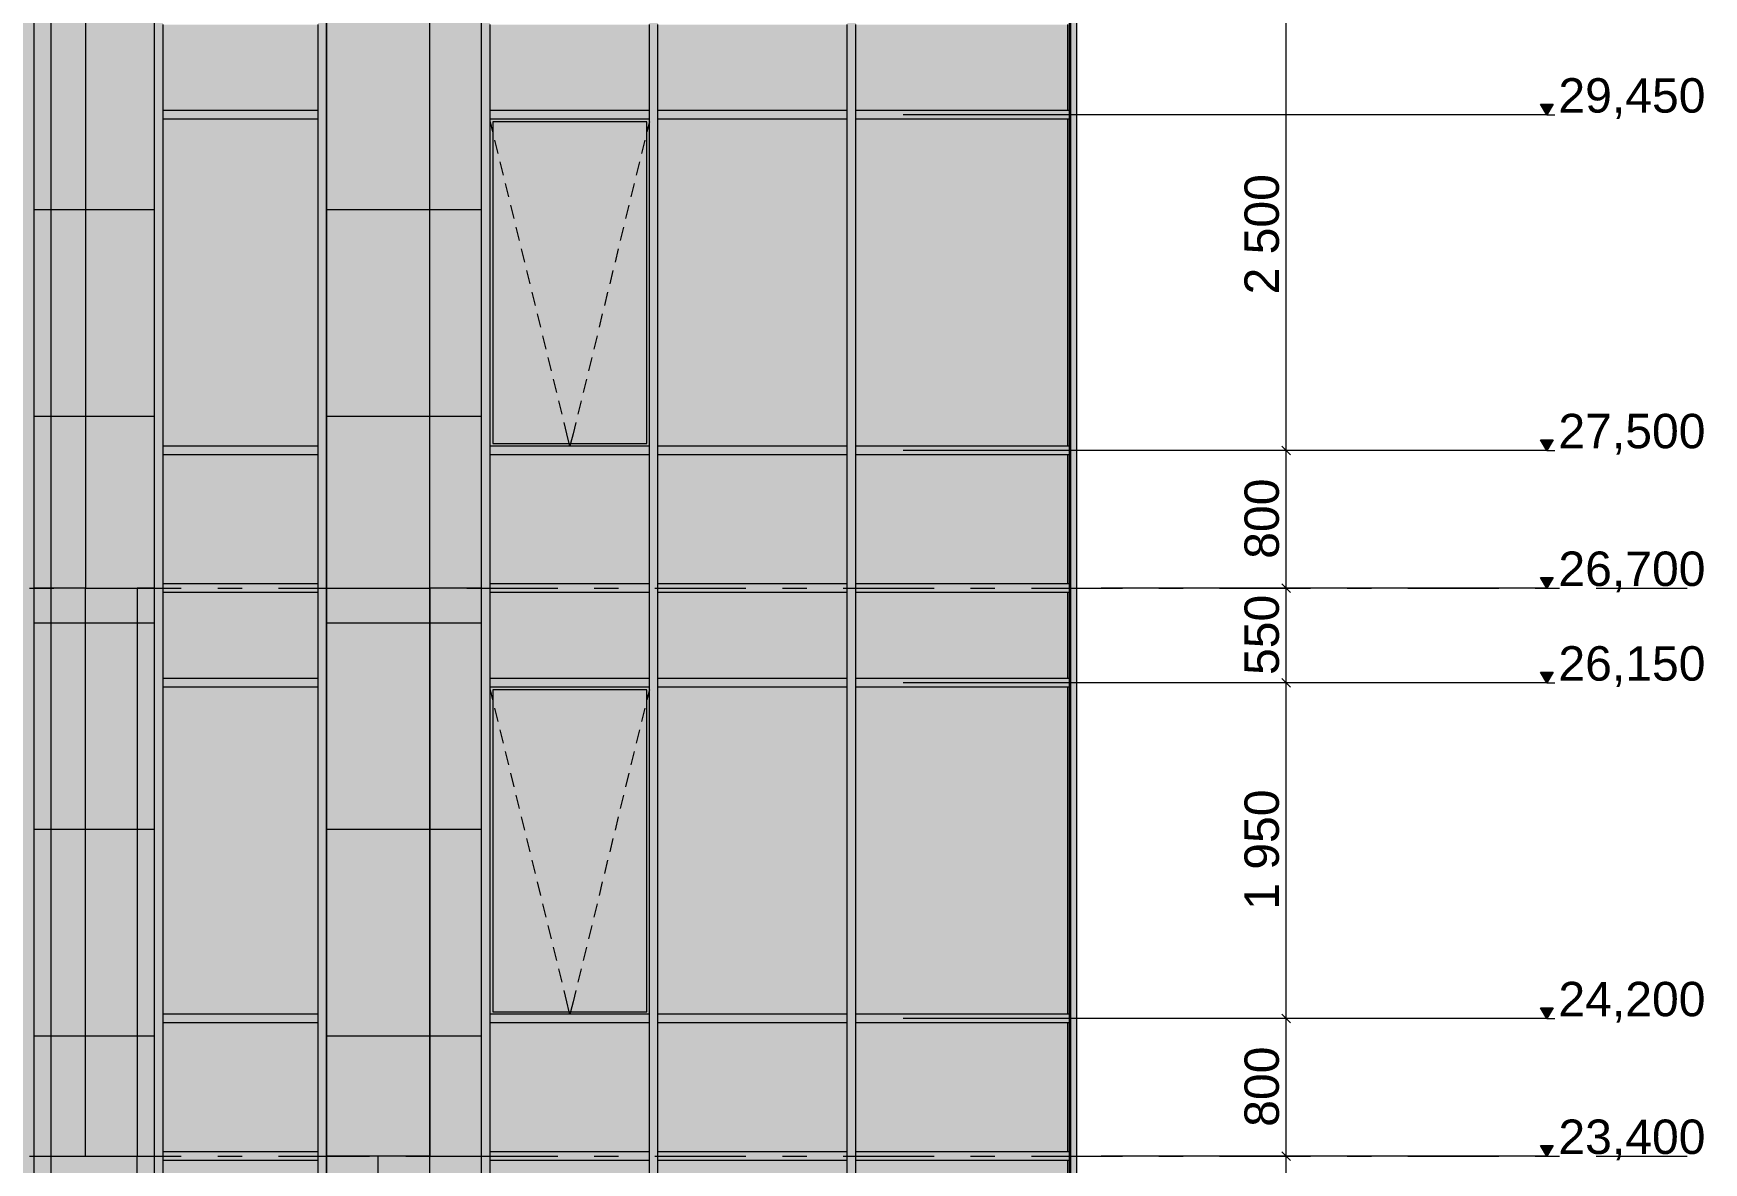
# Model space of a CAD drawing. Header units: millimetres. Extents: x 1499747 to 4230374, y -28481 to 441852.
# Drawn here: x 4151459 to 4161163, y 387192 to 393752 of the extents above; entities that cross this region are included whole.
import ezdxf

# ---------------------------------------------------------------- set-up
doc = ezdxf.new("R2010")
doc.units = ezdxf.units.MM
doc.header["$MEASUREMENT"] = 0
doc.layers.add('Чертеж и Рисунок', color=7, linetype='Continuous')
doc.styles.add('РЎР“Р•РќР•Р\xa0Р\x98Р\xa0_РЎРўР\x98Р›Р¬_2', font='')
doc.styles.get('РЎР“Р•РќР•Р\xa0Р\x98Р\xa0_РЎРўР\x98Р›Р¬_2').set_extended_font_data('GOST Common', italic=True)

msp = doc.modelspace()

# ---------------------------------------------------------------- hatches: boundary and pattern name
at = {"layer": 'Чертеж и Рисунок', "linetype": 'Continuous', "lineweight": 0, "true_color": 0xffffff}
for points in [[(4150962.66994, 399933.01142), (4150962.66994, 373528.37108), (4151462.6707, 373528.37108), (4151462.6707, 399933.01142)], [(4151762.67116, 393828.40209), (4151762.67116, 390528.39705), (4152162.87177, 390528.39705), (4152162.87177, 393828.40209)], [(4153162.8733, 393828.40209), (4153162.8733, 390528.39705), (4153762.87422, 390528.39705), (4153762.87422, 393828.40209)], [(4151762.67116, 390528.39705), (4151462.6707, 390528.39705), (4151462.6707, 387228.39201), (4151762.67116, 387228.39201)], [(4151762.67116, 390528.39705), (4151762.67116, 387228.39201), (4152062.67162, 387228.39201), (4152062.67162, 390528.39705)], [(4153762.87422, 390528.39705), (4153762.87422, 387228.39201), (4154062.87467, 387228.39201), (4154062.87467, 390528.39705)], [(4151462.6707, 387228.39201), (4151462.6707, 383928.38697), (4152062.67162, 383928.38697), (4152062.67162, 387228.39201)], [(4153162.8733, 387228.39201), (4153162.8733, 383928.38697), (4153462.87376, 383928.38697), (4153462.87376, 387228.39201)]]:
    msp.add_hatch(color=7, dxfattribs=at).paths.add_polyline_path(points)
at = {"layer": 'Чертеж и Рисунок', "linetype": 'Continuous', "lineweight": 0, "true_color": 0x868d8e}
for points in [[(4151462.6707, 393828.40209), (4151462.6707, 390528.39705), (4151762.67116, 390528.39705), (4151762.67116, 393828.40209)], [(4153762.87422, 393828.40209), (4153762.87422, 390528.39705), (4154062.87467, 390528.39705), (4154062.87467, 393828.40209)], [(4152062.67162, 390528.39705), (4152062.67162, 387228.39201), (4152162.87177, 387228.39201), (4152162.87177, 390528.39705)], [(4153762.87422, 390528.39705), (4153162.8733, 390528.39705), (4153162.8733, 387228.39201), (4153762.87422, 387228.39201)], [(4152062.67162, 387228.39201), (4152062.67162, 383928.38697), (4152162.87177, 383928.38697), (4152162.87177, 387228.39201)], [(4153462.87376, 387228.39201), (4153462.87376, 383928.38697), (4154062.87467, 383928.38697), (4154062.87467, 387228.39201)]]:
    msp.add_hatch(color=252, dxfattribs=at).paths.add_polyline_path(points)
at = {"layer": 'Чертеж и Рисунок', "linetype": 'Continuous', "lineweight": 0, "true_color": 0x2e2e2e}
for points in [[(4152162.87177, 393278.40125), (4152212.87185, 393278.40125), (4152212.87185, 393828.40209), (4152162.87177, 393828.40209)], [(4153162.8733, 393278.40125), (4153162.8733, 393828.40209), (4153112.87322, 393828.40209), (4153112.87322, 393278.40125)], [(4154112.87475, 393278.40125), (4154112.87475, 393828.40209), (4154062.87467, 393828.40209), (4154062.87467, 393278.40125)], [(4155037.87616, 393828.40209), (4155037.87616, 393278.40125), (4155087.87624, 393278.40125), (4155087.87624, 393828.40209)], [(4156237.778, 393278.40125), (4156237.778, 393828.40209), (4156187.77792, 393828.40209), (4156187.77792, 393278.40125)], [(4157467.37988, 393303.40129), (4157477.37989, 393303.40129), (4157477.37989, 393278.40125), (4157479.17989, 393278.40125), (4157479.17989, 393828.40209), (4157477.37989, 393828.40209), (4157477.37989, 393803.40205), (4157467.37988, 393803.40205)], [(4157479.17989, 393278.40125), (4157486.27991, 393278.40125), (4157486.27991, 393828.40209), (4157479.17989, 393828.40209)], [(4157486.27991, 393278.40125), (4157521.67996, 393278.40125), (4157521.67996, 393828.40209), (4157486.27991, 393828.40209)], [(4152162.87177, 392428.39995), (4152212.87185, 392428.39995), (4152212.87185, 393278.40125), (4152162.87177, 393278.40125)], [(4152212.87185, 393303.40129), (4152212.87185, 393253.40121), (4153112.87322, 393253.40121), (4153112.87322, 393303.40129)], [(4153162.8733, 392428.39995), (4153162.8733, 393278.40125), (4153112.87322, 393278.40125), (4153112.87322, 392428.39995)], [(4154112.87475, 391328.39827), (4154112.87475, 393278.40125), (4154062.87467, 393278.40125), (4154062.87467, 391328.39827)], [(4155037.87616, 393253.40121), (4155037.87616, 393303.40129), (4154112.87475, 393303.40129), (4154112.87475, 393253.40121)], [(4154127.87477, 393238.40119), (4154112.87475, 393253.40121), (4154112.87475, 391353.39831), (4154127.87477, 391368.39833)], [(4154112.87475, 393253.40121), (4154127.87477, 393238.40119), (4155022.87614, 393238.40119), (4155037.87616, 393253.40121)], [(4155022.87614, 391368.39833), (4155037.87616, 391353.39831), (4155037.87616, 393253.40121), (4155022.87614, 393238.40119)], [(4155037.87616, 393278.40125), (4155037.87616, 391328.39827), (4155087.87624, 391328.39827), (4155087.87624, 393278.40125)], [(4155571.77698, 393303.40129), (4155087.87624, 393303.40129), (4155087.87624, 393253.40121), (4155571.77698, 393253.40121)], [(4156187.77792, 393253.40121), (4156187.77792, 393303.40129), (4155571.77698, 393303.40129), (4155571.77698, 393253.40121)], [(4156237.778, 391328.39827), (4156237.778, 393278.40125), (4156187.77792, 393278.40125), (4156187.77792, 391328.39827)], [(4157477.37989, 393253.40121), (4157477.37989, 393303.40129), (4156237.778, 393303.40129), (4156237.778, 393253.40121)], [(4157477.37989, 393253.40121), (4157467.37988, 393253.40121), (4157467.37988, 391353.39831), (4157477.37989, 391353.39831), (4157477.37989, 391328.39827), (4157479.17989, 391328.39827), (4157479.17989, 393278.40125), (4157477.37989, 393278.40125)], [(4157479.17989, 391328.39827), (4157486.27991, 391328.39827), (4157486.27991, 393278.40125), (4157479.17989, 393278.40125)], [(4157486.27991, 391328.39827), (4157521.67996, 391328.39827), (4157521.67996, 393278.40125), (4157486.27991, 393278.40125)], [(4152162.87177, 391328.39827), (4152212.87185, 391328.39827), (4152212.87185, 392428.39995), (4152162.87177, 392428.39995)], [(4153162.8733, 391328.39827), (4153162.8733, 392428.39995), (4153112.87322, 392428.39995), (4153112.87322, 391328.39827)], [(4154112.87475, 391353.39831), (4155037.87616, 391353.39831), (4155022.87614, 391368.39833), (4154127.87477, 391368.39833)], [(4152162.87177, 390528.39705), (4152212.87185, 390528.39705), (4152212.87185, 391328.39827), (4152162.87177, 391328.39827)], [(4152212.87185, 391353.39831), (4152212.87185, 391303.39824), (4153112.87322, 391303.39824), (4153112.87322, 391353.39831)], [(4153162.8733, 390528.39705), (4153162.8733, 391328.39827), (4153112.87322, 391328.39827), (4153112.87322, 390528.39705)], [(4154112.87475, 390528.39705), (4154112.87475, 391328.39827), (4154062.87467, 391328.39827), (4154062.87467, 390528.39705)], [(4155037.87616, 391303.39824), (4155037.87616, 391353.39831), (4154112.87475, 391353.39831), (4154112.87475, 391303.39824)], [(4155037.87616, 391328.39827), (4155037.87616, 390528.39705), (4155087.87624, 390528.39705), (4155087.87624, 391328.39827)], [(4155571.77698, 391353.39831), (4155087.87624, 391353.39831), (4155087.87624, 391303.39824), (4155571.77698, 391303.39824)], [(4156187.77792, 391303.39824), (4156187.77792, 391353.39831), (4155571.77698, 391353.39831), (4155571.77698, 391303.39824)], [(4156237.778, 390528.39705), (4156237.778, 391328.39827), (4156187.77792, 391328.39827), (4156187.77792, 390528.39705)], [(4157477.37989, 391303.39824), (4157477.37989, 391353.39831), (4156237.778, 391353.39831), (4156237.778, 391303.39824)], [(4157477.37989, 391303.39824), (4157467.37988, 391303.39824), (4157467.37988, 390553.39709), (4157477.37989, 390553.39709), (4157477.37989, 390528.39705), (4157479.17989, 390528.39705), (4157479.17989, 391328.39827), (4157477.37989, 391328.39827)], [(4157479.17989, 390528.39705), (4157486.27991, 390528.39705), (4157486.27991, 391328.39827), (4157479.17989, 391328.39827)], [(4157486.27991, 390528.39705), (4157521.67996, 390528.39705), (4157521.67996, 391328.39827), (4157486.27991, 391328.39827)], [(4152162.87177, 390128.39644), (4152212.87185, 390128.39644), (4152212.87185, 390528.39705), (4152162.87177, 390528.39705)], [(4152212.87185, 390553.39709), (4152212.87185, 390503.39701), (4153112.87322, 390503.39701), (4153112.87322, 390553.39709)], [(4153162.8733, 390128.39644), (4153162.8733, 390528.39705), (4153112.87322, 390528.39705), (4153112.87322, 390128.39644)], [(4154112.87475, 389978.39621), (4154112.87475, 390528.39705), (4154062.87467, 390528.39705), (4154062.87467, 389978.39621)], [(4155037.87616, 390503.39701), (4155037.87616, 390553.39709), (4154112.87475, 390553.39709), (4154112.87475, 390503.39701)], [(4155037.87616, 389978.39621), (4155087.87624, 389978.39621), (4155087.87624, 390528.39705), (4155037.87616, 390528.39705)], [(4155571.77698, 390553.39709), (4155087.87624, 390553.39709), (4155087.87624, 390503.39701), (4155571.77698, 390503.39701)], [(4156187.77792, 390503.39701), (4156187.77792, 390553.39709), (4155571.77698, 390553.39709), (4155571.77698, 390503.39701)], [(4156237.778, 389978.39621), (4156237.778, 390528.39705), (4156187.77792, 390528.39705), (4156187.77792, 389978.39621)], [(4157477.37989, 390503.39701), (4157477.37989, 390553.39709), (4156237.778, 390553.39709), (4156237.778, 390503.39701)], [(4157467.37988, 390003.39625), (4157477.37989, 390003.39625), (4157477.37989, 389978.39621), (4157479.17989, 389978.39621), (4157479.17989, 390528.39705), (4157477.37989, 390528.39705), (4157477.37989, 390503.39701), (4157467.37988, 390503.39701)], [(4157479.17989, 389978.39621), (4157486.27991, 389978.39621), (4157486.27991, 390528.39705), (4157479.17989, 390528.39705)], [(4157486.27991, 389978.39621), (4157521.67996, 389978.39621), (4157521.67996, 390528.39705), (4157486.27991, 390528.39705)], [(4152162.87177, 389978.39621), (4152212.87185, 389978.39621), (4152212.87185, 390128.39644), (4152162.87177, 390128.39644)], [(4153162.8733, 389978.39621), (4153162.8733, 390128.39644), (4153112.87322, 390128.39644), (4153112.87322, 389978.39621)], [(4152162.87177, 388028.39323), (4152212.87185, 388028.39323), (4152212.87185, 389978.39621), (4152162.87177, 389978.39621)], [(4152212.87185, 390003.39625), (4152212.87185, 389953.39617), (4153112.87322, 389953.39617), (4153112.87322, 390003.39625)], [(4153162.8733, 388028.39323), (4153162.8733, 389978.39621), (4153112.87322, 389978.39621), (4153112.87322, 388028.39323)], [(4154112.87475, 388028.39323), (4154112.87475, 389978.39621), (4154062.87467, 389978.39621), (4154062.87467, 388028.39323)], [(4155037.87616, 389953.39617), (4155037.87616, 390003.39625), (4154112.87475, 390003.39625), (4154112.87475, 389953.39617)], [(4154127.87477, 389938.39615), (4154112.87475, 389953.39617), (4154112.87475, 388053.39327), (4154127.87477, 388068.39329)], [(4154112.87475, 389953.39617), (4154127.87477, 389938.39615), (4155022.87614, 389938.39615), (4155037.87616, 389953.39617)], [(4155022.87614, 388068.39329), (4155037.87616, 388053.39327), (4155037.87616, 389953.39617), (4155022.87614, 389938.39615)], [(4155037.87616, 388028.39323), (4155087.87624, 388028.39323), (4155087.87624, 389978.39621), (4155037.87616, 389978.39621)], [(4155571.77698, 390003.39625), (4155087.87624, 390003.39625), (4155087.87624, 389953.39617), (4155571.77698, 389953.39617)], [(4156187.77792, 389953.39617), (4156187.77792, 390003.39625), (4155571.77698, 390003.39625), (4155571.77698, 389953.39617)], [(4156237.778, 388028.39323), (4156237.778, 389978.39621), (4156187.77792, 389978.39621), (4156187.77792, 388028.39323)], [(4157477.37989, 389953.39617), (4157477.37989, 390003.39625), (4156237.778, 390003.39625), (4156237.778, 389953.39617)], [(4157477.37989, 389953.39617), (4157467.37988, 389953.39617), (4157467.37988, 388053.39327), (4157477.37989, 388053.39327), (4157477.37989, 388028.39323), (4157479.17989, 388028.39323), (4157479.17989, 389978.39621), (4157477.37989, 389978.39621)], [(4157479.17989, 388028.39323), (4157486.27991, 388028.39323), (4157486.27991, 389978.39621), (4157479.17989, 389978.39621)], [(4157486.27991, 388028.39323), (4157521.67996, 388028.39323), (4157521.67996, 389978.39621), (4157486.27991, 389978.39621)], [(4152162.87177, 387828.39293), (4152212.87185, 387828.39293), (4152212.87185, 388028.39323), (4152162.87177, 388028.39323)], [(4152212.87185, 388053.39327), (4152212.87185, 388003.39319), (4153112.87322, 388003.39319), (4153112.87322, 388053.39327)], [(4153162.8733, 387828.39293), (4153162.8733, 388028.39323), (4153112.87322, 388028.39323), (4153112.87322, 387828.39293)], [(4154112.87475, 387228.39201), (4154112.87475, 388028.39323), (4154062.87467, 388028.39323), (4154062.87467, 387228.39201)], [(4154112.87475, 388053.39327), (4155037.87616, 388053.39327), (4155022.87614, 388068.39329), (4154127.87477, 388068.39329)], [(4155037.87616, 388003.39319), (4155037.87616, 388053.39327), (4154112.87475, 388053.39327), (4154112.87475, 388003.39319)], [(4155037.87616, 387228.39201), (4155087.87624, 387228.39201), (4155087.87624, 388028.39323), (4155037.87616, 388028.39323)], [(4155571.77698, 388053.39327), (4155087.87624, 388053.39327), (4155087.87624, 388003.39319), (4155571.77698, 388003.39319)], [(4156187.77792, 388003.39319), (4156187.77792, 388053.39327), (4155571.77698, 388053.39327), (4155571.77698, 388003.39319)], [(4156237.778, 387228.39201), (4156237.778, 388028.39323), (4156187.77792, 388028.39323), (4156187.77792, 387228.39201)], [(4157477.37989, 388003.39319), (4157477.37989, 388053.39327), (4156237.778, 388053.39327), (4156237.778, 388003.39319)], [(4157477.37989, 388003.39319), (4157467.37988, 388003.39319), (4157467.37988, 387253.39205), (4157477.37989, 387253.39205), (4157477.37989, 387228.39201), (4157479.17989, 387228.39201), (4157479.17989, 388028.39323), (4157477.37989, 388028.39323)], [(4157479.17989, 387228.39201), (4157486.27991, 387228.39201), (4157486.27991, 388028.39323), (4157479.17989, 388028.39323)], [(4157486.27991, 387228.39201), (4157521.67996, 387228.39201), (4157521.67996, 388028.39323), (4157486.27991, 388028.39323)], [(4152162.87177, 387228.39201), (4152212.87185, 387228.39201), (4152212.87185, 387828.39293), (4152162.87177, 387828.39293)], [(4153162.8733, 387228.39201), (4153162.8733, 387828.39293), (4153112.87322, 387828.39293), (4153112.87322, 387228.39201)], [(4152162.87177, 386678.39117), (4152212.87185, 386678.39117), (4152212.87185, 387228.39201), (4152162.87177, 387228.39201)], [(4152212.87185, 387253.39205), (4152212.87185, 387203.39197), (4153112.87322, 387203.39197), (4153112.87322, 387253.39205)], [(4153162.8733, 386678.39117), (4153162.8733, 387228.39201), (4153112.87322, 387228.39201), (4153112.87322, 386678.39117)], [(4154112.87475, 386678.39117), (4154112.87475, 387228.39201), (4154062.87467, 387228.39201), (4154062.87467, 386678.39117)], [(4155037.87616, 387203.39197), (4155037.87616, 387253.39205), (4154112.87475, 387253.39205), (4154112.87475, 387203.39197)], [(4155037.87616, 387228.39201), (4155037.87616, 386678.39117), (4155087.87624, 386678.39117), (4155087.87624, 387228.39201)], [(4155571.77698, 387253.39205), (4155087.87624, 387253.39205), (4155087.87624, 387203.39197), (4155571.77698, 387203.39197)], [(4156187.77792, 387203.39197), (4156187.77792, 387253.39205), (4155571.77698, 387253.39205), (4155571.77698, 387203.39197)], [(4156237.778, 386678.39117), (4156237.778, 387228.39201), (4156187.77792, 387228.39201), (4156187.77792, 386678.39117)], [(4157477.37989, 387203.39197), (4157477.37989, 387253.39205), (4156237.778, 387253.39205), (4156237.778, 387203.39197)], [(4157467.37988, 386703.39121), (4157477.37989, 386703.39121), (4157477.37989, 386678.39117), (4157479.17989, 386678.39117), (4157479.17989, 387228.39201), (4157477.37989, 387228.39201), (4157477.37989, 387203.39197), (4157467.37988, 387203.39197)], [(4157479.17989, 386678.39117), (4157486.27991, 386678.39117), (4157486.27991, 387228.39201), (4157479.17989, 387228.39201)], [(4157486.27991, 386678.39117), (4157521.67996, 386678.39117), (4157521.67996, 387228.39201), (4157486.27991, 387228.39201)]]:
    msp.add_hatch(color=250, dxfattribs=at).paths.add_polyline_path(points)
at = {"layer": 'Чертеж и Рисунок', "linetype": 'Continuous', "lineweight": 0, "true_color": 0x84adf9}
for points in [[(4153112.87322, 393803.40205), (4152212.87185, 393803.40205), (4152212.87185, 393303.40129), (4153112.87322, 393303.40129)], [(4155037.87616, 393803.40205), (4154112.87475, 393803.40205), (4154112.87475, 393303.40129), (4155037.87616, 393303.40129)], [(4155087.87624, 393303.40129), (4156187.77792, 393303.40129), (4156187.77792, 393803.40205), (4155087.87624, 393803.40205)], [(4156237.778, 393303.40129), (4157467.37988, 393303.40129), (4157467.37988, 393803.40205), (4156237.778, 393803.40205)], [(4153112.87322, 393253.40121), (4152212.87185, 393253.40121), (4152212.87185, 391353.39831), (4153112.87322, 391353.39831), (4153112.87322, 392428.39995)], [(4155022.87614, 391368.39833), (4155022.87614, 393238.40119), (4154127.87477, 393238.40119), (4154127.87477, 391368.39833)], [(4155087.87624, 391353.39831), (4156187.77792, 391353.39831), (4156187.77792, 393253.40121), (4155087.87624, 393253.40121)], [(4156237.778, 391353.39831), (4157467.37988, 391353.39831), (4157467.37988, 393253.40121), (4156237.778, 393253.40121)], [(4152212.87185, 391303.39824), (4152212.87185, 390553.39709), (4153112.87322, 390553.39709), (4153112.87322, 391303.39824)], [(4154112.87475, 391303.39824), (4154112.87475, 390553.39709), (4155037.87616, 390553.39709), (4155037.87616, 391303.39824)], [(4155087.87624, 390553.39709), (4156187.77792, 390553.39709), (4156187.77792, 391303.39824), (4155087.87624, 391303.39824)], [(4156237.778, 390553.39709), (4157467.37988, 390553.39709), (4157467.37988, 391303.39824), (4156237.778, 391303.39824)], [(4153112.87322, 390503.39701), (4152212.87185, 390503.39701), (4152212.87185, 390003.39625), (4153112.87322, 390003.39625), (4153112.87322, 390128.39644)], [(4154112.87475, 390503.39701), (4154112.87475, 390003.39625), (4155037.87616, 390003.39625), (4155037.87616, 390503.39701)], [(4155087.87624, 390003.39625), (4156187.77792, 390003.39625), (4156187.77792, 390503.39701), (4155087.87624, 390503.39701)], [(4156237.778, 390003.39625), (4157467.37988, 390003.39625), (4157467.37988, 390503.39701), (4156237.778, 390503.39701)], [(4152212.87185, 389953.39617), (4152212.87185, 388053.39327), (4153112.87322, 388053.39327), (4153112.87322, 389953.39617)], [(4155022.87614, 388068.39329), (4155022.87614, 389938.39615), (4154127.87477, 389938.39615), (4154127.87477, 388068.39329)], [(4155087.87624, 388053.39327), (4156187.77792, 388053.39327), (4156187.77792, 389953.39617), (4155087.87624, 389953.39617)], [(4156237.778, 388053.39327), (4157467.37988, 388053.39327), (4157467.37988, 389953.39617), (4156237.778, 389953.39617)], [(4152212.87185, 387253.39205), (4153112.87322, 387253.39205), (4153112.87322, 387828.39293), (4153112.87322, 388003.39319), (4152212.87185, 388003.39319)], [(4154112.87475, 388003.39319), (4154112.87475, 387253.39205), (4155037.87616, 387253.39205), (4155037.87616, 388003.39319)], [(4155087.87624, 387253.39205), (4156187.77792, 387253.39205), (4156187.77792, 388003.39319), (4155087.87624, 388003.39319)], [(4156237.778, 387253.39205), (4157467.37988, 387253.39205), (4157467.37988, 388003.39319), (4156237.778, 388003.39319)], [(4152212.87185, 387203.39197), (4152212.87185, 386703.39121), (4153112.87322, 386703.39121), (4153112.87322, 387203.39197)], [(4154112.87475, 387203.39197), (4154112.87475, 386703.39121), (4155037.87616, 386703.39121), (4155037.87616, 387203.39197)], [(4155087.87624, 386703.39121), (4156187.77792, 386703.39121), (4156187.77792, 387203.39197), (4155087.87624, 387203.39197)], [(4156237.778, 386703.39121), (4157467.37988, 386703.39121), (4157467.37988, 387203.39197), (4156237.778, 387203.39197)]]:
    msp.add_hatch(color=161, dxfattribs=at).paths.add_polyline_path(points)
at = {"layer": 'Чертеж и Рисунок', "linetype": 'Continuous', "lineweight": 0, "true_color": 0x000000}
for points in [[(4160252.08413, 393278.40125), (4160288.28419, 393340.90135), (4160215.78408, 393340.90135)], [(4160252.08413, 391328.39827), (4160288.28419, 391390.89837), (4160215.78408, 391390.89837)], [(4160252.08413, 390528.39705), (4160288.28419, 390590.89715), (4160215.78408, 390590.89715)], [(4160252.08413, 389978.39621), (4160288.28419, 390040.89631), (4160215.78408, 390040.89631)], [(4160252.08413, 388028.39323), (4160288.28419, 388090.89333), (4160215.78408, 388090.89333)], [(4160252.08413, 387228.39201), (4160288.28419, 387290.8921), (4160215.78408, 387290.8921)]]:
    msp.add_hatch(color=18, dxfattribs=at).paths.add_polyline_path(points)

# ---------------------------------------------------------------- linework, layer by layer
at = {"layer": 'Чертеж и Рисунок', "color": 253, "linetype": 'Continuous', "lineweight": 5, "true_color": 0xaaaaaa}
for points in [[(4151562.97086, 373528.37108), (4151562.97086, 404178.45791)], [(4152162.97177, 373528.37108), (4152162.97177, 404178.45791)], [(4153162.9733, 373528.37108), (4153162.9733, 404178.45791)], [(4153762.97422, 373528.37108), (4153762.97422, 404178.45791)], [(4154063.07468, 373528.37108), (4154063.07468, 404178.45791)], [(4151462.6707, 392728.40041), (4152162.97177, 392728.40041)], [(4153162.8733, 392728.40041), (4154062.87467, 392728.40041)], [(4151462.6707, 391528.39858), (4152162.97177, 391528.39858)], [(4153162.8733, 391528.39858), (4154062.87467, 391528.39858)], [(4151462.6707, 390328.39675), (4152162.97177, 390328.39675)], [(4153162.8733, 390328.39675), (4154062.87467, 390328.39675)], [(4151462.6707, 389128.39491), (4152162.97177, 389128.39491)], [(4153162.8733, 389128.39491), (4154062.87467, 389128.39491)], [(4151462.6707, 387928.39308), (4152162.97177, 387928.39308)], [(4153162.8733, 387928.39308), (4154062.87467, 387928.39308)]]:
    msp.add_lwpolyline(points, dxfattribs=at)
at = {"layer": 'Чертеж и Рисунок', "color": 7, "linetype": 'Continuous', "lineweight": 5}
for points in [[(4151462.6707, 373528.37108), (4151462.6707, 399933.01142)], [(4151762.67116, 393828.40209), (4151762.67116, 390528.39705)], [(4152162.87177, 390528.39705), (4152162.87177, 393828.40209)], [(4152212.87185, 393303.40129), (4152212.87185, 393803.40205)], [(4153112.87322, 393303.40129), (4153112.87322, 393803.40205)], [(4153162.8733, 393828.40209), (4153162.8733, 390528.39705)], [(4153762.87422, 390528.39705), (4153762.87422, 393828.40209)], [(4154062.87467, 393278.40125), (4154062.87467, 393828.40209)], [(4154112.87475, 393303.40129), (4154112.87475, 393803.40205)], [(4155037.87616, 393303.40129), (4155037.87616, 393803.40205)], [(4155087.87624, 393303.40129), (4155087.87624, 393803.40205)], [(4156187.77792, 393303.40129), (4156187.77792, 393803.40205)], [(4156237.778, 393303.40129), (4156237.778, 393803.40205)], [(4157467.37988, 393803.40205), (4157467.37988, 393303.40129)], [(4157479.17989, 393278.40125), (4157479.17989, 393828.40209)], [(4157486.27991, 393278.40125), (4157486.27991, 393828.40209)], [(4157521.67996, 393278.40125), (4157521.67996, 393828.40209)], [(4158737.68182, 391328.39827), (4158737.68182, 393828.40209)], [(4160252.08413, 393278.40125), (4160215.78408, 393340.90135)], [(4160215.78408, 393340.90135), (4160288.28419, 393340.90135)], [(4160288.28419, 393340.90135), (4160252.08413, 393278.40125)], [(4152212.87185, 393278.40125), (4152212.87185, 393303.40129)], [(4153112.87322, 393303.40129), (4152212.87185, 393303.40129)], [(4152212.87185, 393253.40121), (4152212.87185, 393278.40125)], [(4153112.87322, 393253.40121), (4152212.87185, 393253.40121)], [(4152212.87185, 392428.39995), (4152212.87185, 393253.40121)], [(4153112.87322, 393278.40125), (4153112.87322, 393303.40129)], [(4153112.87322, 393253.40121), (4153112.87322, 393278.40125)], [(4153112.87322, 392428.39995), (4153112.87322, 393253.40121)], [(4154062.87467, 391328.39827), (4154062.87467, 393278.40125)], [(4154112.87475, 393278.40125), (4154112.87475, 393303.40129)], [(4155037.87616, 393303.40129), (4154112.87475, 393303.40129)], [(4154112.87475, 393253.40121), (4154112.87475, 393278.40125)], [(4155037.87616, 393253.40121), (4154112.87475, 393253.40121)], [(4154112.87475, 391353.39831), (4154112.87475, 393253.40121)], [(4155022.87614, 393238.40119), (4154127.87477, 393238.40119)], [(4154127.87477, 393238.40119), (4154127.87477, 391368.39833)], [(4155022.87614, 391368.39833), (4155022.87614, 393238.40119)], [(4155037.87616, 393278.40125), (4155037.87616, 393303.40129)], [(4155037.87616, 393253.40121), (4155037.87616, 393278.40125)], [(4155037.87616, 391353.39831), (4155037.87616, 393253.40121)], [(4155571.77698, 393303.40129), (4155087.87624, 393303.40129)], [(4155087.87624, 393278.40125), (4155087.87624, 393303.40129)], [(4155087.87624, 393253.40121), (4155087.87624, 393278.40125)], [(4155087.87624, 391353.39831), (4155087.87624, 393253.40121)], [(4155571.77698, 393253.40121), (4155087.87624, 393253.40121)], [(4156187.77792, 393303.40129), (4155571.77698, 393303.40129)], [(4156187.77792, 393253.40121), (4155571.77698, 393253.40121)], [(4156187.77792, 393278.40125), (4156187.77792, 393303.40129)], [(4156187.77792, 393253.40121), (4156187.77792, 393278.40125)], [(4156187.77792, 391353.39831), (4156187.77792, 393253.40121)], [(4157477.37989, 393303.40129), (4156237.778, 393303.40129)], [(4156237.778, 393278.40125), (4156237.778, 393303.40129)], [(4156237.778, 393253.40121), (4156237.778, 393278.40125)], [(4156237.778, 391353.39831), (4156237.778, 393253.40121)], [(4157477.37989, 393253.40121), (4156237.778, 393253.40121)], [(4160252.08413, 393278.40125), (4156512.77842, 393278.40125)], [(4157467.37988, 393253.40121), (4157467.37988, 391353.39831)], [(4157477.37989, 393303.40129), (4157477.37989, 393253.40121)], [(4157477.37989, 393278.40125), (4157479.17989, 393278.40125)], [(4157479.17989, 391328.39827), (4157479.17989, 393278.40125)], [(4157486.27991, 391328.39827), (4157486.27991, 393278.40125)], [(4157521.67996, 391328.39827), (4157521.67996, 393278.40125)], [(4160252.08413, 393278.40125), (4160298.8842, 393278.40125)], [(4152212.87185, 391353.39831), (4152212.87185, 392428.39995)], [(4153112.87322, 391353.39831), (4153112.87322, 392428.39995)], [(4154127.87477, 391368.39833), (4155022.87614, 391368.39833)], [(4160252.08413, 391328.39827), (4160215.78408, 391390.89837)], [(4160215.78408, 391390.89837), (4160288.28419, 391390.89837)], [(4160288.28419, 391390.89837), (4160252.08413, 391328.39827)], [(4152212.87185, 391328.39827), (4152212.87185, 391353.39831)], [(4153112.87322, 391353.39831), (4152212.87185, 391353.39831)], [(4152212.87185, 391303.39824), (4152212.87185, 391328.39827)], [(4152212.87185, 390553.39709), (4152212.87185, 391303.39824)], [(4153112.87322, 391303.39824), (4152212.87185, 391303.39824)], [(4153112.87322, 391328.39827), (4153112.87322, 391353.39831)], [(4153112.87322, 391303.39824), (4153112.87322, 391328.39827)], [(4153112.87322, 390553.39709), (4153112.87322, 391303.39824)], [(4154062.87467, 390528.39705), (4154062.87467, 391328.39827)], [(4155037.87616, 391353.39831), (4154112.87475, 391353.39831)], [(4154112.87475, 391303.39824), (4154112.87475, 391353.39831)], [(4154112.87475, 390553.39709), (4154112.87475, 391303.39824)], [(4155037.87616, 391303.39824), (4154112.87475, 391303.39824)], [(4155037.87616, 391328.39827), (4155037.87616, 391353.39831)], [(4155037.87616, 391303.39824), (4155037.87616, 391328.39827)], [(4155037.87616, 390553.39709), (4155037.87616, 391303.39824)], [(4155571.77698, 391353.39831), (4155087.87624, 391353.39831)], [(4155087.87624, 391328.39827), (4155087.87624, 391353.39831)], [(4155087.87624, 391303.39824), (4155087.87624, 391328.39827)], [(4155087.87624, 390553.39709), (4155087.87624, 391303.39824)], [(4155571.77698, 391303.39824), (4155087.87624, 391303.39824)], [(4156187.77792, 391353.39831), (4155571.77698, 391353.39831)], [(4156187.77792, 391303.39824), (4155571.77698, 391303.39824)], [(4156187.77792, 391328.39827), (4156187.77792, 391353.39831)], [(4156187.77792, 391303.39824), (4156187.77792, 391328.39827)], [(4156187.77792, 390553.39709), (4156187.77792, 391303.39824)], [(4157477.37989, 391353.39831), (4156237.778, 391353.39831)], [(4156237.778, 391328.39827), (4156237.778, 391353.39831)], [(4156237.778, 391303.39824), (4156237.778, 391328.39827)], [(4156237.778, 390553.39709), (4156237.778, 391303.39824)], [(4157477.37989, 391303.39824), (4156237.778, 391303.39824)], [(4160252.08413, 391328.39827), (4156512.77842, 391328.39827)], [(4158784.58189, 391328.39827), (4156512.77842, 391328.39827)], [(4157467.37988, 391303.39824), (4157467.37988, 390553.39709)], [(4157477.37989, 391353.39831), (4157477.37989, 391303.39824)], [(4157477.37989, 391328.39827), (4157479.17989, 391328.39827)], [(4157479.17989, 390528.39705), (4157479.17989, 391328.39827)], [(4157486.27991, 390528.39705), (4157486.27991, 391328.39827)], [(4157521.67996, 390528.39705), (4157521.67996, 391328.39827)], [(4158712.68178, 391353.39831), (4158762.68186, 391303.39824)], [(4158737.68182, 390528.39705), (4158737.68182, 391328.39827)], [(4160252.08413, 391328.39827), (4160298.8842, 391328.39827)], [(4151762.67116, 390528.39705), (4151462.6707, 390528.39705)], [(4151762.67116, 387228.39201), (4151762.67116, 390528.39705)], [(4151762.67116, 390528.39705), (4152062.67162, 390528.39705)], [(4153112.87322, 390553.39709), (4152212.87185, 390553.39709)], [(4152212.87185, 390528.39705), (4152212.87185, 390553.39709)], [(4152212.87185, 390503.39701), (4152212.87185, 390528.39705)], [(4153112.87322, 390503.39701), (4152212.87185, 390503.39701)], [(4152212.87185, 390128.39644), (4152212.87185, 390503.39701)], [(4153112.87322, 390528.39705), (4153112.87322, 390553.39709)], [(4153112.87322, 390503.39701), (4153112.87322, 390528.39705)], [(4153112.87322, 390128.39644), (4153112.87322, 390503.39701)], [(4153162.8733, 390528.39705), (4153762.87422, 390528.39705)], [(4153762.87422, 390528.39705), (4153762.87422, 387228.39201)], [(4154062.87467, 390528.39705), (4153762.87422, 390528.39705)], [(4154062.87467, 389978.39621), (4154062.87467, 390528.39705)], [(4155037.87616, 390553.39709), (4154112.87475, 390553.39709)], [(4154112.87475, 390503.39701), (4154112.87475, 390553.39709)], [(4154112.87475, 390003.39625), (4154112.87475, 390503.39701)], [(4155037.87616, 390503.39701), (4154112.87475, 390503.39701)], [(4155037.87616, 390528.39705), (4155037.87616, 390553.39709)], [(4155037.87616, 390503.39701), (4155037.87616, 390528.39705)], [(4155037.87616, 390003.39625), (4155037.87616, 390503.39701)], [(4155571.77698, 390553.39709), (4155087.87624, 390553.39709)], [(4155087.87624, 390528.39705), (4155087.87624, 390553.39709)], [(4155087.87624, 390503.39701), (4155087.87624, 390528.39705)], [(4155087.87624, 390003.39625), (4155087.87624, 390503.39701)], [(4155571.77698, 390503.39701), (4155087.87624, 390503.39701)], [(4156187.77792, 390553.39709), (4155571.77698, 390553.39709)], [(4156187.77792, 390503.39701), (4155571.77698, 390503.39701)], [(4156187.77792, 390528.39705), (4156187.77792, 390553.39709)], [(4156187.77792, 390503.39701), (4156187.77792, 390528.39705)], [(4156187.77792, 390003.39625), (4156187.77792, 390503.39701)], [(4157477.37989, 390553.39709), (4156237.778, 390553.39709)], [(4156237.778, 390528.39705), (4156237.778, 390553.39709)], [(4156237.778, 390503.39701), (4156237.778, 390528.39705)], [(4156237.778, 390003.39625), (4156237.778, 390503.39701)], [(4157477.37989, 390503.39701), (4156237.778, 390503.39701)], [(4157467.37988, 390503.39701), (4157467.37988, 390003.39625)], [(4157477.37989, 390553.39709), (4157477.37989, 390503.39701)], [(4157477.37989, 390528.39705), (4157479.17989, 390528.39705)], [(4157479.17989, 389978.39621), (4157479.17989, 390528.39705)], [(4157486.27991, 389978.39621), (4157486.27991, 390528.39705)], [(4157521.67996, 389978.39621), (4157521.67996, 390528.39705)], [(4160252.08413, 390528.39705), (4157662.78017, 390528.39705)], [(4158784.58189, 390528.39705), (4157662.78017, 390528.39705)], [(4158712.68178, 390553.39709), (4158762.68186, 390503.39701)], [(4158737.68182, 389978.39621), (4158737.68182, 390528.39705)], [(4160252.08413, 390528.39705), (4160215.78408, 390590.89715)], [(4160215.78408, 390590.89715), (4160288.28419, 390590.89715)], [(4160288.28419, 390590.89715), (4160252.08413, 390528.39705)], [(4160252.08413, 390528.39705), (4160298.8842, 390528.39705)], [(4152212.87185, 390003.39625), (4152212.87185, 390128.39644)], [(4153112.87322, 390003.39625), (4153112.87322, 390128.39644)], [(4160252.08413, 389978.39621), (4160215.78408, 390040.89631)], [(4160215.78408, 390040.89631), (4160288.28419, 390040.89631)], [(4160288.28419, 390040.89631), (4160252.08413, 389978.39621)], [(4152212.87185, 389978.39621), (4152212.87185, 390003.39625)], [(4153112.87322, 390003.39625), (4152212.87185, 390003.39625)], [(4152212.87185, 389953.39617), (4152212.87185, 389978.39621)], [(4152212.87185, 388053.39327), (4152212.87185, 389953.39617)], [(4153112.87322, 389953.39617), (4152212.87185, 389953.39617)], [(4153112.87322, 389978.39621), (4153112.87322, 390003.39625)], [(4153112.87322, 389953.39617), (4153112.87322, 389978.39621)], [(4153112.87322, 388053.39327), (4153112.87322, 389953.39617)], [(4154062.87467, 388028.39323), (4154062.87467, 389978.39621)], [(4155037.87616, 390003.39625), (4154112.87475, 390003.39625)], [(4154112.87475, 389953.39617), (4154112.87475, 390003.39625)], [(4154112.87475, 388053.39327), (4154112.87475, 389953.39617)], [(4155037.87616, 389953.39617), (4154112.87475, 389953.39617)], [(4155022.87614, 389938.39615), (4154127.87477, 389938.39615)], [(4154127.87477, 389938.39615), (4154127.87477, 388068.39329)], [(4155022.87614, 388068.39329), (4155022.87614, 389938.39615)], [(4155037.87616, 389978.39621), (4155037.87616, 390003.39625)], [(4155037.87616, 389953.39617), (4155037.87616, 389978.39621)], [(4155037.87616, 388053.39327), (4155037.87616, 389953.39617)], [(4155571.77698, 390003.39625), (4155087.87624, 390003.39625)], [(4155087.87624, 389978.39621), (4155087.87624, 390003.39625)], [(4155087.87624, 389953.39617), (4155087.87624, 389978.39621)], [(4155087.87624, 388053.39327), (4155087.87624, 389953.39617)], [(4155571.77698, 389953.39617), (4155087.87624, 389953.39617)], [(4156187.77792, 390003.39625), (4155571.77698, 390003.39625)], [(4156187.77792, 389953.39617), (4155571.77698, 389953.39617)], [(4156187.77792, 389978.39621), (4156187.77792, 390003.39625)], [(4156187.77792, 389953.39617), (4156187.77792, 389978.39621)], [(4156187.77792, 388053.39327), (4156187.77792, 389953.39617)], [(4157477.37989, 390003.39625), (4156237.778, 390003.39625)], [(4156237.778, 389978.39621), (4156237.778, 390003.39625)], [(4156237.778, 389953.39617), (4156237.778, 389978.39621)], [(4156237.778, 388053.39327), (4156237.778, 389953.39617)], [(4157477.37989, 389953.39617), (4156237.778, 389953.39617)], [(4160252.08413, 389978.39621), (4156512.77842, 389978.39621)], [(4158784.58189, 389978.39621), (4156512.77842, 389978.39621)], [(4157467.37988, 389953.39617), (4157467.37988, 388053.39327)], [(4157477.37989, 390003.39625), (4157477.37989, 389953.39617)], [(4157477.37989, 389978.39621), (4157479.17989, 389978.39621)], [(4157479.17989, 388028.39323), (4157479.17989, 389978.39621)], [(4157486.27991, 388028.39323), (4157486.27991, 389978.39621)], [(4157521.67996, 388028.39323), (4157521.67996, 389978.39621)], [(4158712.68178, 390003.39625), (4158762.68186, 389953.39617)], [(4158737.68182, 388028.39323), (4158737.68182, 389978.39621)], [(4160252.08413, 389978.39621), (4160298.8842, 389978.39621)], [(4160252.08413, 388028.39323), (4160215.78408, 388090.89333)], [(4160215.78408, 388090.89333), (4160288.28419, 388090.89333)], [(4160288.28419, 388090.89333), (4160252.08413, 388028.39323)], [(4152212.87185, 388028.39323), (4152212.87185, 388053.39327)], [(4153112.87322, 388053.39327), (4152212.87185, 388053.39327)], [(4152212.87185, 388003.39319), (4152212.87185, 388028.39323)], [(4153112.87322, 388003.39319), (4152212.87185, 388003.39319)], [(4152212.87185, 387828.39293), (4152212.87185, 388003.39319)], [(4153112.87322, 388028.39323), (4153112.87322, 388053.39327)], [(4153112.87322, 388003.39319), (4153112.87322, 388028.39323)], [(4153112.87322, 387828.39293), (4153112.87322, 388003.39319)], [(4154062.87467, 387228.39201), (4154062.87467, 388028.39323)], [(4155037.87616, 388053.39327), (4154112.87475, 388053.39327)], [(4154112.87475, 388003.39319), (4154112.87475, 388053.39327)], [(4154112.87475, 387253.39205), (4154112.87475, 388003.39319)], [(4155037.87616, 388003.39319), (4154112.87475, 388003.39319)], [(4154127.87477, 388068.39329), (4155022.87614, 388068.39329)], [(4155037.87616, 388028.39323), (4155037.87616, 388053.39327)], [(4155037.87616, 388003.39319), (4155037.87616, 388028.39323)], [(4155037.87616, 387253.39205), (4155037.87616, 388003.39319)], [(4155571.77698, 388053.39327), (4155087.87624, 388053.39327)], [(4155087.87624, 388028.39323), (4155087.87624, 388053.39327)], [(4155087.87624, 388003.39319), (4155087.87624, 388028.39323)], [(4155571.77698, 388003.39319), (4155087.87624, 388003.39319)], [(4155087.87624, 387253.39205), (4155087.87624, 388003.39319)], [(4156187.77792, 388053.39327), (4155571.77698, 388053.39327)], [(4156187.77792, 388003.39319), (4155571.77698, 388003.39319)], [(4156187.77792, 388028.39323), (4156187.77792, 388053.39327)], [(4156187.77792, 388003.39319), (4156187.77792, 388028.39323)], [(4156187.77792, 387253.39205), (4156187.77792, 388003.39319)], [(4157477.37989, 388053.39327), (4156237.778, 388053.39327)], [(4156237.778, 388028.39323), (4156237.778, 388053.39327)], [(4156237.778, 388003.39319), (4156237.778, 388028.39323)], [(4156237.778, 387253.39205), (4156237.778, 388003.39319)], [(4157477.37989, 388003.39319), (4156237.778, 388003.39319)], [(4160252.08413, 388028.39323), (4156512.77842, 388028.39323)], [(4158784.58189, 388028.39323), (4156512.77842, 388028.39323)], [(4157467.37988, 388003.39319), (4157467.37988, 387253.39205)], [(4157477.37989, 388053.39327), (4157477.37989, 388003.39319)], [(4157477.37989, 388028.39323), (4157479.17989, 388028.39323)], [(4157479.17989, 387228.39201), (4157479.17989, 388028.39323)], [(4157486.27991, 387228.39201), (4157486.27991, 388028.39323)], [(4157521.67996, 387228.39201), (4157521.67996, 388028.39323)], [(4158712.68178, 388053.39327), (4158762.68186, 388003.39319)], [(4158737.68182, 387228.39201), (4158737.68182, 388028.39323)], [(4160252.08413, 388028.39323), (4160298.8842, 388028.39323)], [(4152212.87185, 387253.39205), (4152212.87185, 387828.39293)], [(4153112.87322, 387253.39205), (4153112.87322, 387828.39293)], [(4151462.6707, 387228.39201), (4151762.67116, 387228.39201)], [(4151762.67116, 387228.39201), (4152062.67162, 387228.39201)], [(4152062.67162, 383928.38697), (4152062.67162, 387228.39201)], [(4152212.87185, 387228.39201), (4152212.87185, 387253.39205)], [(4153112.87322, 387253.39205), (4152212.87185, 387253.39205)], [(4152212.87185, 387203.39197), (4152212.87185, 387228.39201)], [(4153112.87322, 387203.39197), (4152212.87185, 387203.39197)], [(4152212.87185, 386703.39121), (4152212.87185, 387203.39197)], [(4153112.87322, 387228.39201), (4153112.87322, 387253.39205)], [(4153112.87322, 387203.39197), (4153112.87322, 387228.39201)], [(4153112.87322, 386703.39121), (4153112.87322, 387203.39197)], [(4153162.8733, 387228.39201), (4153162.8733, 383928.38697)], [(4153462.87376, 387228.39201), (4153162.8733, 387228.39201)], [(4153462.87376, 383928.38697), (4153462.87376, 387228.39201)], [(4153762.87422, 387228.39201), (4154062.87467, 387228.39201)], [(4154062.87467, 386678.39117), (4154062.87467, 387228.39201)], [(4155037.87616, 387253.39205), (4154112.87475, 387253.39205)], [(4154112.87475, 387203.39197), (4154112.87475, 387253.39205)], [(4154112.87475, 386703.39121), (4154112.87475, 387203.39197)], [(4155037.87616, 387203.39197), (4154112.87475, 387203.39197)], [(4155037.87616, 387228.39201), (4155037.87616, 387253.39205)], [(4155037.87616, 387203.39197), (4155037.87616, 387228.39201)], [(4155037.87616, 386703.39121), (4155037.87616, 387203.39197)], [(4155571.77698, 387253.39205), (4155087.87624, 387253.39205)], [(4155087.87624, 387228.39201), (4155087.87624, 387253.39205)], [(4155087.87624, 387203.39197), (4155087.87624, 387228.39201)], [(4155571.77698, 387203.39197), (4155087.87624, 387203.39197)], [(4155087.87624, 386703.39121), (4155087.87624, 387203.39197)], [(4156187.77792, 387253.39205), (4155571.77698, 387253.39205)], [(4156187.77792, 387203.39197), (4155571.77698, 387203.39197)], [(4156187.77792, 387228.39201), (4156187.77792, 387253.39205)], [(4156187.77792, 387203.39197), (4156187.77792, 387228.39201)], [(4156187.77792, 386703.39121), (4156187.77792, 387203.39197)], [(4157477.37989, 387253.39205), (4156237.778, 387253.39205)], [(4156237.778, 387228.39201), (4156237.778, 387253.39205)], [(4156237.778, 387203.39197), (4156237.778, 387228.39201)], [(4156237.778, 386703.39121), (4156237.778, 387203.39197)], [(4157477.37989, 387203.39197), (4156237.778, 387203.39197)], [(4157467.37988, 387203.39197), (4157467.37988, 386703.39121)], [(4157477.37989, 387253.39205), (4157477.37989, 387203.39197)], [(4157477.37989, 387228.39201), (4157479.17989, 387228.39201)], [(4157479.17989, 386678.39117), (4157479.17989, 387228.39201)], [(4157486.27991, 386678.39117), (4157486.27991, 387228.39201)], [(4157521.67996, 386678.39117), (4157521.67996, 387228.39201)], [(4160252.08413, 387228.39201), (4157662.78017, 387228.39201)], [(4158784.58189, 387228.39201), (4157662.78017, 387228.39201)], [(4158712.68178, 387253.39205), (4158762.68186, 387203.39197)], [(4158737.68182, 386678.39117), (4158737.68182, 387228.39201)], [(4160252.08413, 387228.39201), (4160215.78408, 387290.8921)], [(4160215.78408, 387290.8921), (4160288.28419, 387290.8921)], [(4160288.28419, 387290.8921), (4160252.08413, 387228.39201)], [(4160252.08413, 387228.39201), (4160298.8842, 387228.39201)]]:
    msp.add_lwpolyline(points, dxfattribs=at)
at = {"layer": 'Чертеж и Рисунок', "color": 30, "linetype": 'Continuous', "lineweight": 15, "true_color": 0xff6600}
for points in [[(4154112.87475, 393238.00119), (4154126.87477, 393180.7011)], [(4155037.87616, 393238.00119), (4155023.87614, 393180.7011)], [(4154138.77479, 393132.20103), (4154157.77482, 393054.50091)], [(4155011.97612, 393132.20103), (4154992.9761, 393054.50091)], [(4154169.67484, 393005.90084), (4154188.67487, 392928.20072)], [(4154981.07608, 393005.90084), (4154961.97605, 392928.20072)], [(4154200.57489, 392879.60064), (4154219.57491, 392801.90052)], [(4154950.17603, 392879.60064), (4154931.076, 392801.90052)], [(4154231.47493, 392753.40045), (4154250.47496, 392675.60033)], [(4154919.27598, 392753.40045), (4154900.17595, 392675.60033)], [(4154262.37498, 392627.10026), (4154281.37501, 392549.40014)], [(4154888.27594, 392627.10026), (4154869.27591, 392549.40014)], [(4154293.27503, 392500.80006), (4154312.27506, 392423.09995)], [(4154857.37589, 392500.80006), (4154838.37586, 392423.09995)], [(4154324.17507, 392374.49987), (4154343.2751, 392296.79975)], [(4154826.47584, 392374.49987), (4154807.47581, 392296.79975)], [(4154355.07512, 392248.29968), (4154374.17515, 392170.59956)], [(4154795.57579, 392248.29968), (4154776.57577, 392170.59956)], [(4154385.97517, 392121.99949), (4154405.0752, 392044.29937)], [(4154764.67575, 392121.99949), (4154745.67572, 392044.29937)], [(4154416.97522, 391995.69929), (4154435.97524, 391917.99917)], [(4154733.7757, 391995.69929), (4154714.77567, 391917.99917)], [(4154447.87526, 391869.3991), (4154466.87529, 391791.69898)], [(4154702.87565, 391869.3991), (4154683.87562, 391791.69898)], [(4154478.77531, 391743.19891), (4154497.77534, 391665.49879)], [(4154671.97561, 391743.19891), (4154652.97558, 391665.49879)], [(4154509.67536, 391616.89871), (4154528.67539, 391539.1986)], [(4154641.07556, 391616.89871), (4154622.07553, 391539.1986)], [(4154540.5754, 391490.59852), (4154556.37543, 391426.09842)], [(4154610.17551, 391490.59852), (4154594.37549, 391426.09842)], [(4154556.37543, 391426.09842), (4154570.47545, 391368.39833)], [(4154570.47545, 391368.39833), (4154574.17546, 391353.39831)], [(4154580.27547, 391368.39833), (4154576.57546, 391353.39831)], [(4154594.37549, 391426.09842), (4154580.27547, 391368.39833)], [(4154112.87475, 389937.99615), (4154126.87477, 389880.69606)], [(4155037.87616, 389937.99615), (4155023.87614, 389880.69606)], [(4154138.77479, 389832.19599), (4154157.77482, 389754.49587)], [(4155011.97612, 389832.19599), (4154992.9761, 389754.49587)], [(4154169.67484, 389705.89579), (4154188.67487, 389628.19568)], [(4154981.07608, 389705.89579), (4154961.97605, 389628.19568)], [(4154200.57489, 389579.5956), (4154219.57491, 389501.89548)], [(4154950.17603, 389579.5956), (4154931.076, 389501.89548)], [(4154231.47493, 389453.39541), (4154250.47496, 389375.59529)], [(4154919.27598, 389453.39541), (4154900.17595, 389375.59529)], [(4154262.37498, 389327.09522), (4154281.37501, 389249.3951)], [(4154888.27594, 389327.09522), (4154869.27591, 389249.3951)], [(4154293.27503, 389200.79502), (4154312.27506, 389123.0949)], [(4154857.37589, 389200.79502), (4154838.37586, 389123.0949)], [(4154324.17507, 389074.49483), (4154343.2751, 388996.79471)], [(4154826.47584, 389074.49483), (4154807.47581, 388996.79471)], [(4154355.07512, 388948.29464), (4154374.17515, 388870.59452)], [(4154795.57579, 388948.29464), (4154776.57577, 388870.59452)], [(4154385.97517, 388821.99444), (4154405.0752, 388744.29433)], [(4154764.67575, 388821.99444), (4154745.67572, 388744.29433)], [(4154416.97522, 388695.69425), (4154435.97524, 388617.99413)], [(4154733.7757, 388695.69425), (4154714.77567, 388617.99413)], [(4154447.87526, 388569.39406), (4154466.87529, 388491.69394)], [(4154702.87565, 388569.39406), (4154683.87562, 388491.69394)], [(4154478.77531, 388443.19387), (4154497.77534, 388365.49375)], [(4154671.97561, 388443.19387), (4154652.97558, 388365.49375)], [(4154509.67536, 388316.89367), (4154528.67539, 388239.19355)], [(4154641.07556, 388316.89367), (4154622.07553, 388239.19355)], [(4154540.5754, 388190.59348), (4154556.37543, 388126.09338)], [(4154610.17551, 388190.59348), (4154594.37549, 388126.09338)], [(4154556.37543, 388126.09338), (4154570.47545, 388068.39329)], [(4154594.37549, 388126.09338), (4154580.27547, 388068.39329)], [(4154570.47545, 388068.39329), (4154574.17546, 388053.39327)], [(4154580.27547, 388068.39329), (4154576.57546, 388053.39327)]]:
    msp.add_lwpolyline(points, dxfattribs=at)
at = {"layer": 'Чертеж и Рисунок', "color": 1, "linetype": 'Continuous', "lineweight": 0}
for points in [[(4151436.57066, 390528.39705), (4151577.67088, 390528.39705)], [(4151789.3712, 390528.39705), (4152318.57201, 390528.39705)], [(4152530.17233, 390528.39705), (4152671.27255, 390528.39705)], [(4152882.97287, 390528.39705), (4153412.17368, 390528.39705)], [(4153623.774, 390528.39705), (4153764.97422, 390528.39705)], [(4153976.57454, 390528.39705), (4154505.77535, 390528.39705)], [(4154717.47567, 390528.39705), (4154858.57589, 390528.39705)], [(4155070.17621, 390528.39705), (4155599.37702, 390528.39705)], [(4155811.07735, 390528.39705), (4155952.17756, 390528.39705)], [(4156163.77788, 390528.39705), (4156692.97869, 390528.39705)], [(4156904.67902, 390528.39705), (4157045.77923, 390528.39705)], [(4157257.47956, 390528.39705), (4157786.58036, 390528.39705)], [(4157998.28069, 390528.39705), (4158139.3809, 390528.39705)], [(4158351.08123, 390528.39705), (4158880.18203, 390528.39705)], [(4159091.88236, 390528.39705), (4159232.98257, 390528.39705)], [(4159444.6829, 390528.39705), (4159973.78371, 390528.39705)], [(4160185.48403, 390528.39705), (4160326.58424, 390528.39705)], [(4160538.28457, 390528.39705), (4161067.48538, 390528.39705)], [(4151436.57066, 387228.39201), (4151577.67088, 387228.39201)], [(4151789.3712, 387228.39201), (4152318.57201, 387228.39201)], [(4152530.17233, 387228.39201), (4152671.27255, 387228.39201)], [(4152882.97287, 387228.39201), (4153412.17368, 387228.39201)], [(4153623.774, 387228.39201), (4153764.97422, 387228.39201)], [(4153976.57454, 387228.39201), (4154505.77535, 387228.39201)], [(4154717.47567, 387228.39201), (4154858.57589, 387228.39201)], [(4155070.17621, 387228.39201), (4155599.37702, 387228.39201)], [(4155811.07735, 387228.39201), (4155952.17756, 387228.39201)], [(4156163.77788, 387228.39201), (4156692.97869, 387228.39201)], [(4156904.67902, 387228.39201), (4157045.77923, 387228.39201)], [(4157257.47956, 387228.39201), (4157786.58036, 387228.39201)], [(4157998.28069, 387228.39201), (4158139.3809, 387228.39201)], [(4158351.08123, 387228.39201), (4158880.18203, 387228.39201)], [(4159091.88236, 387228.39201), (4159232.98257, 387228.39201)], [(4159444.6829, 387228.39201), (4159973.78371, 387228.39201)], [(4160185.48403, 387228.39201), (4160326.58424, 387228.39201)], [(4160538.28457, 387228.39201), (4161067.48538, 387228.39201)]]:
    msp.add_lwpolyline(points, dxfattribs=at)
at = {"layer": 'Чертеж и Рисунок', "color": 8, "linetype": 'Continuous', "lineweight": 15}
for points in [[(4152062.67162, 390528.39705), (4152062.67162, 387228.39201)], [(4152162.87177, 390528.39705), (4152062.67162, 390528.39705)], [(4152162.87177, 387228.39201), (4152162.87177, 390528.39705)], [(4153162.8733, 390528.39705), (4153162.8733, 387228.39201)], [(4152062.67162, 387228.39201), (4152162.87177, 387228.39201)], [(4152162.87177, 383928.38697), (4152162.87177, 387228.39201)], [(4153762.87422, 387228.39201), (4153462.87376, 387228.39201)]]:
    msp.add_lwpolyline(points, dxfattribs=at)

# ---------------------------------------------------------------- texts
at = {"layer": 'Чертеж и Рисунок', "color": 7, "linetype": 'Continuous', "lineweight": 15, "char_height": 200.0004799, "attachment_point": 7, "style": 'РЎР“Р•РќР•Р\xa0Р\x98Р\xa0_РЎРўР\x98Р›Р¬_2'}
for s, insert in [('\\A1;{\\pql;\\fArial|b0|i0|c204|p0;\\W1.000000;29,450}', (4160319.70827, 393254.53802)), ('\\A1;{\\pql;\\fArial|b0|i0|c204|p0;\\W1.000000;27,500}', (4160319.70827, 391304.54897)), ('\\A1;{\\pql;\\fArial|b0|i0|c204|p0;\\W1.000000;26,700}', (4160319.70827, 390504.55173)), ('\\A1;{\\pql;\\fArial|b0|i0|c204|p0;\\W1.000000;26,150}', (4160319.70827, 389954.54097)), ('\\A1;{\\pql;\\fArial|b0|i0|c204|p0;\\W1.000000;24,200}', (4160319.70827, 388004.55192)), ('\\A1;{\\pql;\\fArial|b0|i0|c204|p0;\\W1.000000;23,400}', (4160319.70827, 387204.52767))]:
    msp.add_mtext(s, dxfattribs=dict(at, insert=insert))
at = {"layer": 'Чертеж и Рисунок', "color": 7, "linetype": 'Continuous', "lineweight": 15, "char_height": 200.0004799, "attachment_point": 7, "rotation": 90, "style": 'РЎР“Р•РќР•Р\xa0Р\x98Р\xa0_РЎРўР\x98Р›Р¬_2'}
for s, insert in [('\\A1;{\\pql;\\fArial|b0|i0|c204|p0;\\W1.000000;2 500}', (4158698.52294, 392235.24584)), ('\\A1;{\\pql;\\fArial|b0|i0|c204|p0;\\W1.000000;800}', (4158698.52294, 390699.6011)), ('\\A1;{\\pql;\\fArial|b0|i0|c204|p0;\\W1.000000;550}', (4158698.52294, 390024.59035)), ('\\A1;{\\pql;\\fArial|b0|i0|c204|p0;\\W1.000000;1 950}', (4158698.52294, 388660.2299)), ('\\A1;{\\pql;\\fArial|b0|i0|c204|p0;\\W1.000000;800}', (4158698.52294, 387399.60405))]:
    msp.add_mtext(s, dxfattribs=dict(at, insert=insert))

doc.saveas('drawing.dxf')
